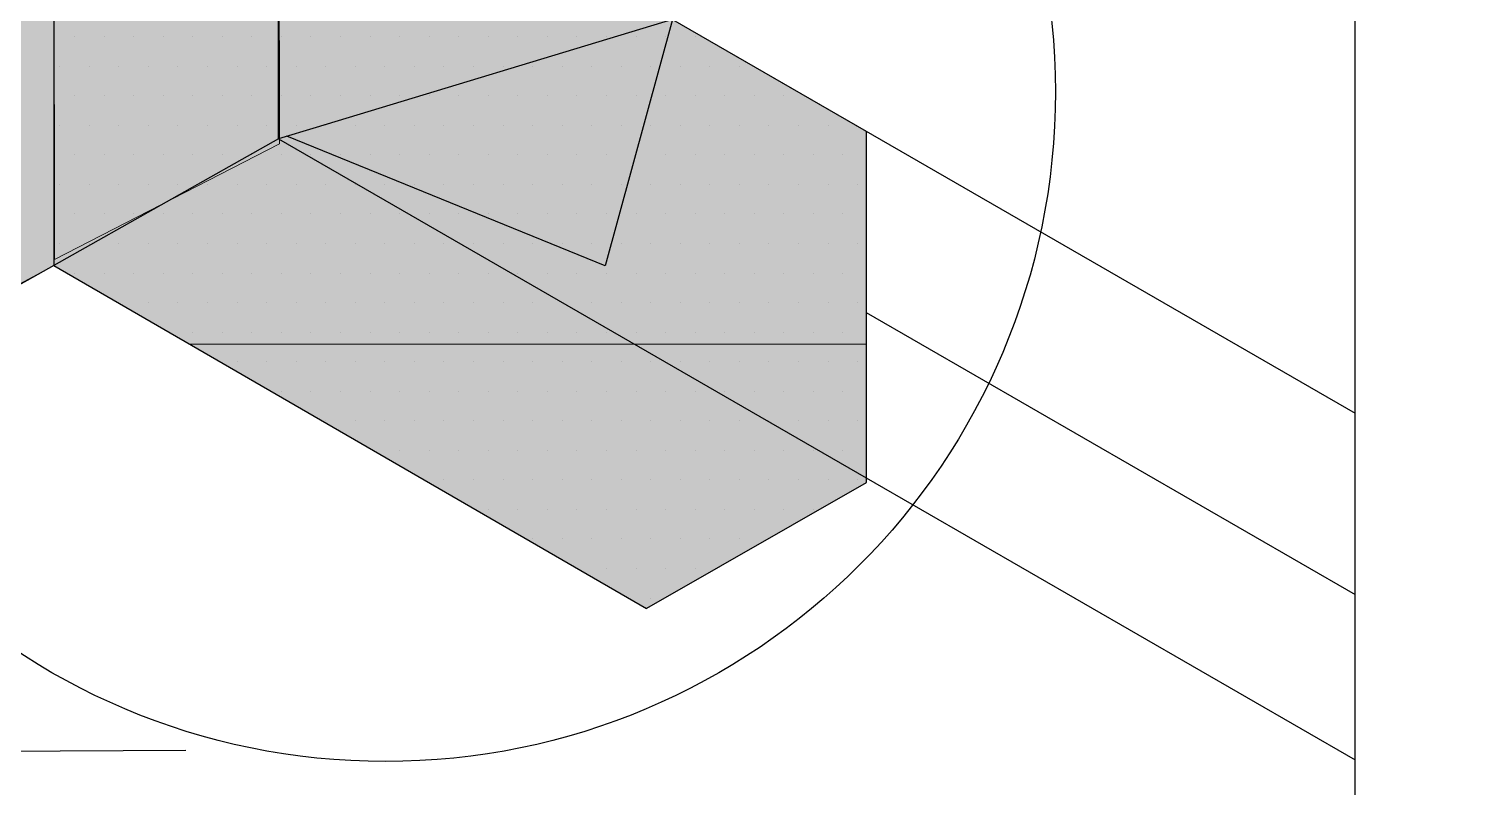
# Model space of a CAD drawing. Extents: x -1279 to 5791, y -3809 to 1769.
# Drawn here: x 1218 to 1283.3, y 1145.6 to 1180.3 of the extents above; entities that cross this region are included whole.
import ezdxf

# ---------------------------------------------------------------- set-up
doc = ezdxf.new("R2010")
doc.units = 0
doc.header["$MEASUREMENT"] = 0
doc.linetypes.add('AI-Linetype-62', pattern=[18, 9, -9])
for name, color, linetype, lineweight in [('.ATI-HATCH', 7, 'Continuous', 0), ('G-ANNO-TTLB', 7, 'Continuous', 0), ('Layer 12', 7, 'Continuous', 0), ('TYVEK', 7, 'Continuous', 0)]:
    doc.layers.add(name, color=color, linetype=linetype, lineweight=lineweight)

# ---------------------------------------------------------------- blocks, each defined once
blk = doc.blocks.new('Block_69')
at = {"layer": '.ATI-HATCH', "true_color": 0x808080, "transparency": 33554483}
h = blk.add_hatch(color=8, dxfattribs=at)
h.dxf.hatch_style = 2
edge = h.paths.add_edge_path()
edge.add_spline(control_points=[(1229.445, 1175.247), (1229.445, 1175.247), (1219.17, 1169.461), (1219.17, 1169.461), (1219.17, 1169.461), (1225.377, 1165.87), (1225.377, 1165.87), (1225.377, 1165.87), (1245.699, 1165.87), (1245.699, 1165.87), (1245.699, 1165.87), (1229.445, 1175.247), (1229.445, 1175.247)], knot_values=[0, 0, 0, 0, 1, 1, 1, 2, 2, 2, 3, 3, 3, 4, 4, 4, 4], degree=3, periodic=0)
edge = h.paths.add_edge_path()
edge.add_spline(control_points=[(1229.445, 1203.325), (1229.445, 1203.325), (1219.17, 1197.453), (1219.17, 1197.453), (1219.17, 1197.453), (1219.17, 1169.461), (1219.17, 1169.461), (1219.17, 1169.461), (1229.445, 1175.247), (1229.445, 1175.247), (1229.445, 1175.247), (1229.445, 1203.325), (1229.445, 1203.325)], knot_values=[0, 0, 0, 0, 1, 1, 1, 2, 2, 2, 3, 3, 3, 4, 4, 4, 4], degree=3, periodic=0)
edge.add_line((1229.445, 1203.325), (1229.445, 1203.325))
edge = h.paths.add_edge_path()
edge.add_spline(control_points=[(1245.699, 1165.87), (1245.699, 1165.87), (1225.377, 1165.87), (1225.377, 1165.87), (1225.377, 1165.87), (1246.259, 1153.79), (1246.259, 1153.79), (1246.259, 1153.79), (1256.291, 1159.523), (1256.291, 1159.523), (1256.291, 1159.523), (1256.291, 1159.759), (1256.291, 1159.759), (1256.291, 1159.759), (1245.699, 1165.87), (1245.699, 1165.87)], knot_values=[0, 0, 0, 0, 1, 1, 1, 2, 2, 2, 3, 3, 3, 4, 4, 4, 5, 5, 5, 5], degree=3, periodic=0)
edge.add_line((1245.699, 1165.87), (1245.699, 1165.87))
edge = h.paths.add_edge_path()
edge.add_spline(control_points=[(1256.291, 1165.87), (1256.291, 1165.87), (1245.699, 1165.87), (1245.699, 1165.87), (1245.699, 1165.87), (1256.291, 1159.759), (1256.291, 1159.759), (1256.291, 1159.759), (1256.291, 1165.87), (1256.291, 1165.87)], knot_values=[0, 0, 0, 0, 1, 1, 1, 2, 2, 2, 3, 3, 3, 3], degree=3, periodic=0)
edge.add_line((1256.291, 1165.87), (1256.291, 1165.87))
edge = h.paths.add_edge_path()
edge.add_spline(control_points=[(1247.444, 1180.704), (1247.444, 1180.704), (1247.444, 1192.934), (1247.444, 1192.934), (1247.444, 1192.934), (1229.445, 1203.325), (1229.445, 1203.325), (1229.445, 1203.325), (1229.445, 1175.247), (1229.445, 1175.247), (1229.445, 1175.247), (1245.699, 1165.87), (1245.699, 1165.87), (1245.699, 1165.87), (1256.291, 1165.87), (1256.291, 1165.87), (1256.291, 1165.87), (1256.291, 1175.599), (1256.291, 1175.599), (1256.291, 1175.599), (1247.444, 1180.704), (1247.444, 1180.704)], knot_values=[0, 0, 0, 0, 1, 1, 1, 2, 2, 2, 3, 3, 3, 4, 4, 4, 5, 5, 5, 6, 6, 6, 7, 7, 7, 7], degree=3, periodic=0)
edge.add_line((1247.444, 1180.704), (1247.444, 1180.704))
at = {"layer": '.ATI-HATCH'}
for points, knots in [([(1229.445, 1203.325), (1229.445, 1203.325), (1219.17, 1197.453), (1219.17, 1197.453), (1219.17, 1197.453), (1219.17, 1169.461), (1219.17, 1169.461), (1219.17, 1169.461), (1229.445, 1175.247), (1229.445, 1175.247), (1229.445, 1175.247), (1229.445, 1203.325), (1229.445, 1203.325)], [0, 0, 0, 0, 1, 1, 1, 2, 2, 2, 3, 3, 3, 4, 4, 4, 4]), ([(1247.444, 1180.704), (1247.444, 1180.704), (1247.444, 1192.934), (1247.444, 1192.934), (1247.444, 1192.934), (1229.445, 1203.325), (1229.445, 1203.325), (1229.445, 1203.325), (1229.445, 1175.247), (1229.445, 1175.247), (1229.445, 1175.247), (1245.699, 1165.87), (1245.699, 1165.87), (1245.699, 1165.87), (1256.291, 1165.87), (1256.291, 1165.87), (1256.291, 1165.87), (1256.291, 1175.599), (1256.291, 1175.599), (1256.291, 1175.599), (1247.444, 1180.704), (1247.444, 1180.704)], [0, 0, 0, 0, 1, 1, 1, 2, 2, 2, 3, 3, 3, 4, 4, 4, 5, 5, 5, 6, 6, 6, 7, 7, 7, 7]), ([(1229.445, 1175.247), (1229.445, 1175.247), (1219.17, 1169.461), (1219.17, 1169.461), (1219.17, 1169.461), (1225.377, 1165.87), (1225.377, 1165.87), (1225.377, 1165.87), (1245.699, 1165.87), (1245.699, 1165.87), (1245.699, 1165.87), (1229.445, 1175.247), (1229.445, 1175.247)], [0, 0, 0, 0, 1, 1, 1, 2, 2, 2, 3, 3, 3, 4, 4, 4, 4]), ([(1245.699, 1165.87), (1245.699, 1165.87), (1225.377, 1165.87), (1225.377, 1165.87), (1225.377, 1165.87), (1246.259, 1153.79), (1246.259, 1153.79), (1246.259, 1153.79), (1256.291, 1159.523), (1256.291, 1159.523), (1256.291, 1159.523), (1256.291, 1159.759), (1256.291, 1159.759), (1256.291, 1159.759), (1245.699, 1165.87), (1245.699, 1165.87)], [0, 0, 0, 0, 1, 1, 1, 2, 2, 2, 3, 3, 3, 4, 4, 4, 5, 5, 5, 5]), ([(1256.291, 1165.87), (1256.291, 1165.87), (1245.699, 1165.87), (1245.699, 1165.87), (1245.699, 1165.87), (1256.291, 1159.759), (1256.291, 1159.759), (1256.291, 1159.759), (1256.291, 1165.87), (1256.291, 1165.87)], [0, 0, 0, 0, 1, 1, 1, 2, 2, 2, 3, 3, 3, 3])]:
    blk.add_open_spline(points, degree=3, knots=knots, dxfattribs=at)
for points in [[(1220.124, 1179.912), (1220.124, 1179.912), (1220.124, 1179.912), (1220.124, 1179.912)], [(1221.474, 1179.912), (1221.474, 1179.912), (1221.474, 1179.912), (1221.474, 1179.912)], [(1222.824, 1179.912), (1222.824, 1179.912), (1222.824, 1179.912), (1222.824, 1179.912)], [(1224.174, 1179.912), (1224.174, 1179.912), (1224.174, 1179.912), (1224.174, 1179.912)], [(1225.524, 1179.912), (1225.524, 1179.912), (1225.524, 1179.912), (1225.524, 1179.912)], [(1226.874, 1179.912), (1226.874, 1179.912), (1226.874, 1179.912), (1226.874, 1179.912)], [(1228.224, 1179.912), (1228.224, 1179.912), (1228.224, 1179.912), (1228.224, 1179.912)], [(1229.574, 1179.912), (1229.574, 1179.912), (1229.574, 1179.912), (1229.574, 1179.912)], [(1230.924, 1179.912), (1230.924, 1179.912), (1230.924, 1179.912), (1230.924, 1179.912)], [(1232.274, 1179.912), (1232.274, 1179.912), (1232.274, 1179.912), (1232.274, 1179.912)], [(1233.624, 1179.912), (1233.624, 1179.912), (1233.624, 1179.912), (1233.624, 1179.912)], [(1234.974, 1179.912), (1234.974, 1179.912), (1234.974, 1179.912), (1234.974, 1179.912)], [(1236.324, 1179.912), (1236.324, 1179.912), (1236.324, 1179.912), (1236.324, 1179.912)], [(1237.674, 1179.912), (1237.674, 1179.912), (1237.674, 1179.912), (1237.674, 1179.912)], [(1239.024, 1179.912), (1239.024, 1179.912), (1239.024, 1179.912), (1239.024, 1179.912)], [(1240.374, 1179.912), (1240.374, 1179.912), (1240.374, 1179.912), (1240.374, 1179.912)], [(1241.724, 1179.912), (1241.724, 1179.912), (1241.724, 1179.912), (1241.724, 1179.912)], [(1243.074, 1179.912), (1243.074, 1179.912), (1243.074, 1179.912), (1243.074, 1179.912)], [(1244.424, 1179.912), (1244.424, 1179.912), (1244.424, 1179.912), (1244.424, 1179.912)], [(1245.774, 1179.912), (1245.774, 1179.912), (1245.774, 1179.912), (1245.774, 1179.912)], [(1247.124, 1179.912), (1247.124, 1179.912), (1247.124, 1179.912), (1247.124, 1179.912)], [(1248.474, 1179.912), (1248.474, 1179.912), (1248.474, 1179.912), (1248.474, 1179.912)], [(1219.449, 1178.562), (1219.449, 1178.562), (1219.449, 1178.562), (1219.449, 1178.562)], [(1220.799, 1178.562), (1220.799, 1178.562), (1220.799, 1178.562), (1220.799, 1178.562)], [(1222.149, 1178.562), (1222.149, 1178.562), (1222.149, 1178.562), (1222.149, 1178.562)], [(1223.499, 1178.562), (1223.499, 1178.562), (1223.499, 1178.562), (1223.499, 1178.562)], [(1224.849, 1178.562), (1224.849, 1178.562), (1224.849, 1178.562), (1224.849, 1178.562)], [(1226.199, 1178.562), (1226.199, 1178.562), (1226.199, 1178.562), (1226.199, 1178.562)], [(1227.549, 1178.562), (1227.549, 1178.562), (1227.549, 1178.562), (1227.549, 1178.562)], [(1228.899, 1178.562), (1228.899, 1178.562), (1228.899, 1178.562), (1228.899, 1178.562)], [(1230.249, 1178.562), (1230.249, 1178.562), (1230.249, 1178.562), (1230.249, 1178.562)], [(1231.599, 1178.562), (1231.599, 1178.562), (1231.599, 1178.562), (1231.599, 1178.562)], [(1232.949, 1178.562), (1232.949, 1178.562), (1232.949, 1178.562), (1232.949, 1178.562)], [(1234.299, 1178.562), (1234.299, 1178.562), (1234.299, 1178.562), (1234.299, 1178.562)], [(1235.649, 1178.562), (1235.649, 1178.562), (1235.649, 1178.562), (1235.649, 1178.562)], [(1236.999, 1178.562), (1236.999, 1178.562), (1236.999, 1178.562), (1236.999, 1178.562)], [(1238.349, 1178.562), (1238.349, 1178.562), (1238.349, 1178.562), (1238.349, 1178.562)], [(1239.699, 1178.562), (1239.699, 1178.562), (1239.699, 1178.562), (1239.699, 1178.562)], [(1241.049, 1178.562), (1241.049, 1178.562), (1241.049, 1178.562), (1241.049, 1178.562)], [(1242.399, 1178.562), (1242.399, 1178.562), (1242.399, 1178.562), (1242.399, 1178.562)], [(1243.749, 1178.562), (1243.749, 1178.562), (1243.749, 1178.562), (1243.749, 1178.562)], [(1245.099, 1178.562), (1245.099, 1178.562), (1245.099, 1178.562), (1245.099, 1178.562)], [(1246.449, 1178.562), (1246.449, 1178.562), (1246.449, 1178.562), (1246.449, 1178.562)], [(1247.799, 1178.562), (1247.799, 1178.562), (1247.799, 1178.562), (1247.799, 1178.562)], [(1249.149, 1178.562), (1249.149, 1178.562), (1249.149, 1178.562), (1249.149, 1178.562)], [(1250.499, 1178.562), (1250.499, 1178.562), (1250.499, 1178.562), (1250.499, 1178.562)], [(1220.124, 1177.212), (1220.124, 1177.212), (1220.124, 1177.212), (1220.124, 1177.212)], [(1221.474, 1177.212), (1221.474, 1177.212), (1221.474, 1177.212), (1221.474, 1177.212)], [(1222.824, 1177.212), (1222.824, 1177.212), (1222.824, 1177.212), (1222.824, 1177.212)], [(1224.174, 1177.212), (1224.174, 1177.212), (1224.174, 1177.212), (1224.174, 1177.212)], [(1225.524, 1177.212), (1225.524, 1177.212), (1225.524, 1177.212), (1225.524, 1177.212)], [(1226.874, 1177.212), (1226.874, 1177.212), (1226.874, 1177.212), (1226.874, 1177.212)], [(1228.224, 1177.212), (1228.224, 1177.212), (1228.224, 1177.212), (1228.224, 1177.212)], [(1229.574, 1177.212), (1229.574, 1177.212), (1229.574, 1177.212), (1229.574, 1177.212)], [(1230.924, 1177.212), (1230.924, 1177.212), (1230.924, 1177.212), (1230.924, 1177.212)], [(1232.274, 1177.212), (1232.274, 1177.212), (1232.274, 1177.212), (1232.274, 1177.212)], [(1233.624, 1177.212), (1233.624, 1177.212), (1233.624, 1177.212), (1233.624, 1177.212)], [(1234.974, 1177.212), (1234.974, 1177.212), (1234.974, 1177.212), (1234.974, 1177.212)], [(1236.324, 1177.212), (1236.324, 1177.212), (1236.324, 1177.212), (1236.324, 1177.212)], [(1237.674, 1177.212), (1237.674, 1177.212), (1237.674, 1177.212), (1237.674, 1177.212)], [(1239.024, 1177.212), (1239.024, 1177.212), (1239.024, 1177.212), (1239.024, 1177.212)], [(1240.374, 1177.212), (1240.374, 1177.212), (1240.374, 1177.212), (1240.374, 1177.212)], [(1241.724, 1177.212), (1241.724, 1177.212), (1241.724, 1177.212), (1241.724, 1177.212)], [(1243.074, 1177.212), (1243.074, 1177.212), (1243.074, 1177.212), (1243.074, 1177.212)], [(1244.424, 1177.212), (1244.424, 1177.212), (1244.424, 1177.212), (1244.424, 1177.212)], [(1245.774, 1177.212), (1245.774, 1177.212), (1245.774, 1177.212), (1245.774, 1177.212)], [(1247.124, 1177.212), (1247.124, 1177.212), (1247.124, 1177.212), (1247.124, 1177.212)], [(1248.474, 1177.212), (1248.474, 1177.212), (1248.474, 1177.212), (1248.474, 1177.212)], [(1249.824, 1177.212), (1249.824, 1177.212), (1249.824, 1177.212), (1249.824, 1177.212)], [(1251.174, 1177.212), (1251.174, 1177.212), (1251.174, 1177.212), (1251.174, 1177.212)], [(1252.524, 1177.212), (1252.524, 1177.212), (1252.524, 1177.212), (1252.524, 1177.212)], [(1219.449, 1175.862), (1219.449, 1175.862), (1219.449, 1175.862), (1219.449, 1175.862)], [(1220.799, 1175.862), (1220.799, 1175.862), (1220.799, 1175.862), (1220.799, 1175.862)], [(1222.149, 1175.862), (1222.149, 1175.862), (1222.149, 1175.862), (1222.149, 1175.862)], [(1223.499, 1175.862), (1223.499, 1175.862), (1223.499, 1175.862), (1223.499, 1175.862)], [(1224.849, 1175.862), (1224.849, 1175.862), (1224.849, 1175.862), (1224.849, 1175.862)], [(1226.199, 1175.862), (1226.199, 1175.862), (1226.199, 1175.862), (1226.199, 1175.862)], [(1227.549, 1175.862), (1227.549, 1175.862), (1227.549, 1175.862), (1227.549, 1175.862)], [(1228.899, 1175.862), (1228.899, 1175.862), (1228.899, 1175.862), (1228.899, 1175.862)], [(1230.249, 1175.862), (1230.249, 1175.862), (1230.249, 1175.862), (1230.249, 1175.862)], [(1231.599, 1175.862), (1231.599, 1175.862), (1231.599, 1175.862), (1231.599, 1175.862)], [(1232.949, 1175.862), (1232.949, 1175.862), (1232.949, 1175.862), (1232.949, 1175.862)], [(1234.299, 1175.862), (1234.299, 1175.862), (1234.299, 1175.862), (1234.299, 1175.862)], [(1235.649, 1175.862), (1235.649, 1175.862), (1235.649, 1175.862), (1235.649, 1175.862)], [(1236.999, 1175.862), (1236.999, 1175.862), (1236.999, 1175.862), (1236.999, 1175.862)], [(1238.349, 1175.862), (1238.349, 1175.862), (1238.349, 1175.862), (1238.349, 1175.862)], [(1239.699, 1175.862), (1239.699, 1175.862), (1239.699, 1175.862), (1239.699, 1175.862)], [(1241.049, 1175.862), (1241.049, 1175.862), (1241.049, 1175.862), (1241.049, 1175.862)], [(1242.399, 1175.862), (1242.399, 1175.862), (1242.399, 1175.862), (1242.399, 1175.862)], [(1243.749, 1175.862), (1243.749, 1175.862), (1243.749, 1175.862), (1243.749, 1175.862)], [(1245.099, 1175.862), (1245.099, 1175.862), (1245.099, 1175.862), (1245.099, 1175.862)], [(1246.449, 1175.862), (1246.449, 1175.862), (1246.449, 1175.862), (1246.449, 1175.862)], [(1247.799, 1175.862), (1247.799, 1175.862), (1247.799, 1175.862), (1247.799, 1175.862)], [(1249.149, 1175.862), (1249.149, 1175.862), (1249.149, 1175.862), (1249.149, 1175.862)], [(1250.499, 1175.862), (1250.499, 1175.862), (1250.499, 1175.862), (1250.499, 1175.862)], [(1251.849, 1175.862), (1251.849, 1175.862), (1251.849, 1175.862), (1251.849, 1175.862)], [(1253.199, 1175.862), (1253.199, 1175.862), (1253.199, 1175.862), (1253.199, 1175.862)], [(1254.549, 1175.862), (1254.549, 1175.862), (1254.549, 1175.862), (1254.549, 1175.862)], [(1220.124, 1174.512), (1220.124, 1174.512), (1220.124, 1174.512), (1220.124, 1174.512)], [(1221.474, 1174.512), (1221.474, 1174.512), (1221.474, 1174.512), (1221.474, 1174.512)], [(1222.824, 1174.512), (1222.824, 1174.512), (1222.824, 1174.512), (1222.824, 1174.512)], [(1224.174, 1174.512), (1224.174, 1174.512), (1224.174, 1174.512), (1224.174, 1174.512)], [(1225.524, 1174.512), (1225.524, 1174.512), (1225.524, 1174.512), (1225.524, 1174.512)], [(1226.874, 1174.512), (1226.874, 1174.512), (1226.874, 1174.512), (1226.874, 1174.512)], [(1228.224, 1174.512), (1228.224, 1174.512), (1228.224, 1174.512), (1228.224, 1174.512)], [(1229.574, 1174.512), (1229.574, 1174.512), (1229.574, 1174.512), (1229.574, 1174.512)], [(1230.924, 1174.512), (1230.924, 1174.512), (1230.924, 1174.512), (1230.924, 1174.512)], [(1232.274, 1174.512), (1232.274, 1174.512), (1232.274, 1174.512), (1232.274, 1174.512)], [(1233.624, 1174.512), (1233.624, 1174.512), (1233.624, 1174.512), (1233.624, 1174.512)], [(1234.974, 1174.512), (1234.974, 1174.512), (1234.974, 1174.512), (1234.974, 1174.512)], [(1236.324, 1174.512), (1236.324, 1174.512), (1236.324, 1174.512), (1236.324, 1174.512)], [(1237.674, 1174.512), (1237.674, 1174.512), (1237.674, 1174.512), (1237.674, 1174.512)], [(1239.024, 1174.512), (1239.024, 1174.512), (1239.024, 1174.512), (1239.024, 1174.512)], [(1240.374, 1174.512), (1240.374, 1174.512), (1240.374, 1174.512), (1240.374, 1174.512)], [(1241.724, 1174.512), (1241.724, 1174.512), (1241.724, 1174.512), (1241.724, 1174.512)], [(1243.074, 1174.512), (1243.074, 1174.512), (1243.074, 1174.512), (1243.074, 1174.512)], [(1244.424, 1174.512), (1244.424, 1174.512), (1244.424, 1174.512), (1244.424, 1174.512)], [(1245.774, 1174.512), (1245.774, 1174.512), (1245.774, 1174.512), (1245.774, 1174.512)], [(1247.124, 1174.512), (1247.124, 1174.512), (1247.124, 1174.512), (1247.124, 1174.512)], [(1248.474, 1174.512), (1248.474, 1174.512), (1248.474, 1174.512), (1248.474, 1174.512)], [(1249.824, 1174.512), (1249.824, 1174.512), (1249.824, 1174.512), (1249.824, 1174.512)], [(1251.174, 1174.512), (1251.174, 1174.512), (1251.174, 1174.512), (1251.174, 1174.512)], [(1252.524, 1174.512), (1252.524, 1174.512), (1252.524, 1174.512), (1252.524, 1174.512)], [(1253.874, 1174.512), (1253.874, 1174.512), (1253.874, 1174.512), (1253.874, 1174.512)], [(1255.224, 1174.512), (1255.224, 1174.512), (1255.224, 1174.512), (1255.224, 1174.512)], [(1219.449, 1173.162), (1219.449, 1173.162), (1219.449, 1173.162), (1219.449, 1173.162)], [(1220.799, 1173.162), (1220.799, 1173.162), (1220.799, 1173.162), (1220.799, 1173.162)], [(1222.149, 1173.162), (1222.149, 1173.162), (1222.149, 1173.162), (1222.149, 1173.162)], [(1223.499, 1173.162), (1223.499, 1173.162), (1223.499, 1173.162), (1223.499, 1173.162)], [(1224.849, 1173.162), (1224.849, 1173.162), (1224.849, 1173.162), (1224.849, 1173.162)], [(1226.199, 1173.162), (1226.199, 1173.162), (1226.199, 1173.162), (1226.199, 1173.162)], [(1227.549, 1173.162), (1227.549, 1173.162), (1227.549, 1173.162), (1227.549, 1173.162)], [(1228.899, 1173.162), (1228.899, 1173.162), (1228.899, 1173.162), (1228.899, 1173.162)], [(1230.249, 1173.162), (1230.249, 1173.162), (1230.249, 1173.162), (1230.249, 1173.162)], [(1231.599, 1173.162), (1231.599, 1173.162), (1231.599, 1173.162), (1231.599, 1173.162)], [(1232.949, 1173.162), (1232.949, 1173.162), (1232.949, 1173.162), (1232.949, 1173.162)], [(1234.299, 1173.162), (1234.299, 1173.162), (1234.299, 1173.162), (1234.299, 1173.162)], [(1235.649, 1173.162), (1235.649, 1173.162), (1235.649, 1173.162), (1235.649, 1173.162)], [(1236.999, 1173.162), (1236.999, 1173.162), (1236.999, 1173.162), (1236.999, 1173.162)], [(1238.349, 1173.162), (1238.349, 1173.162), (1238.349, 1173.162), (1238.349, 1173.162)], [(1239.699, 1173.162), (1239.699, 1173.162), (1239.699, 1173.162), (1239.699, 1173.162)], [(1241.049, 1173.162), (1241.049, 1173.162), (1241.049, 1173.162), (1241.049, 1173.162)], [(1242.399, 1173.162), (1242.399, 1173.162), (1242.399, 1173.162), (1242.399, 1173.162)], [(1243.749, 1173.162), (1243.749, 1173.162), (1243.749, 1173.162), (1243.749, 1173.162)], [(1245.099, 1173.162), (1245.099, 1173.162), (1245.099, 1173.162), (1245.099, 1173.162)], [(1246.449, 1173.162), (1246.449, 1173.162), (1246.449, 1173.162), (1246.449, 1173.162)], [(1247.799, 1173.162), (1247.799, 1173.162), (1247.799, 1173.162), (1247.799, 1173.162)], [(1249.149, 1173.162), (1249.149, 1173.162), (1249.149, 1173.162), (1249.149, 1173.162)], [(1250.499, 1173.162), (1250.499, 1173.162), (1250.499, 1173.162), (1250.499, 1173.162)], [(1251.849, 1173.162), (1251.849, 1173.162), (1251.849, 1173.162), (1251.849, 1173.162)], [(1253.199, 1173.162), (1253.199, 1173.162), (1253.199, 1173.162), (1253.199, 1173.162)], [(1254.549, 1173.162), (1254.549, 1173.162), (1254.549, 1173.162), (1254.549, 1173.162)], [(1255.899, 1173.162), (1255.899, 1173.162), (1255.899, 1173.162), (1255.899, 1173.162)], [(1220.124, 1171.812), (1220.124, 1171.812), (1220.124, 1171.812), (1220.124, 1171.812)], [(1221.474, 1171.812), (1221.474, 1171.812), (1221.474, 1171.812), (1221.474, 1171.812)], [(1222.824, 1171.812), (1222.824, 1171.812), (1222.824, 1171.812), (1222.824, 1171.812)], [(1224.174, 1171.812), (1224.174, 1171.812), (1224.174, 1171.812), (1224.174, 1171.812)], [(1225.524, 1171.812), (1225.524, 1171.812), (1225.524, 1171.812), (1225.524, 1171.812)], [(1226.874, 1171.812), (1226.874, 1171.812), (1226.874, 1171.812), (1226.874, 1171.812)], [(1228.224, 1171.812), (1228.224, 1171.812), (1228.224, 1171.812), (1228.224, 1171.812)], [(1229.574, 1171.812), (1229.574, 1171.812), (1229.574, 1171.812), (1229.574, 1171.812)], [(1230.924, 1171.812), (1230.924, 1171.812), (1230.924, 1171.812), (1230.924, 1171.812)], [(1232.274, 1171.812), (1232.274, 1171.812), (1232.274, 1171.812), (1232.274, 1171.812)], [(1233.624, 1171.812), (1233.624, 1171.812), (1233.624, 1171.812), (1233.624, 1171.812)], [(1234.974, 1171.812), (1234.974, 1171.812), (1234.974, 1171.812), (1234.974, 1171.812)], [(1236.324, 1171.812), (1236.324, 1171.812), (1236.324, 1171.812), (1236.324, 1171.812)], [(1237.674, 1171.812), (1237.674, 1171.812), (1237.674, 1171.812), (1237.674, 1171.812)], [(1239.024, 1171.812), (1239.024, 1171.812), (1239.024, 1171.812), (1239.024, 1171.812)], [(1240.374, 1171.812), (1240.374, 1171.812), (1240.374, 1171.812), (1240.374, 1171.812)], [(1241.724, 1171.812), (1241.724, 1171.812), (1241.724, 1171.812), (1241.724, 1171.812)], [(1243.074, 1171.812), (1243.074, 1171.812), (1243.074, 1171.812), (1243.074, 1171.812)], [(1244.424, 1171.812), (1244.424, 1171.812), (1244.424, 1171.812), (1244.424, 1171.812)], [(1245.774, 1171.812), (1245.774, 1171.812), (1245.774, 1171.812), (1245.774, 1171.812)], [(1247.124, 1171.812), (1247.124, 1171.812), (1247.124, 1171.812), (1247.124, 1171.812)], [(1248.474, 1171.812), (1248.474, 1171.812), (1248.474, 1171.812), (1248.474, 1171.812)], [(1249.824, 1171.812), (1249.824, 1171.812), (1249.824, 1171.812), (1249.824, 1171.812)], [(1251.174, 1171.812), (1251.174, 1171.812), (1251.174, 1171.812), (1251.174, 1171.812)], [(1252.524, 1171.812), (1252.524, 1171.812), (1252.524, 1171.812), (1252.524, 1171.812)], [(1253.874, 1171.812), (1253.874, 1171.812), (1253.874, 1171.812), (1253.874, 1171.812)], [(1255.224, 1171.812), (1255.224, 1171.812), (1255.224, 1171.812), (1255.224, 1171.812)], [(1219.449, 1170.462), (1219.449, 1170.462), (1219.449, 1170.462), (1219.449, 1170.462)], [(1220.799, 1170.462), (1220.799, 1170.462), (1220.799, 1170.462), (1220.799, 1170.462)], [(1222.149, 1170.462), (1222.149, 1170.462), (1222.149, 1170.462), (1222.149, 1170.462)], [(1223.499, 1170.462), (1223.499, 1170.462), (1223.499, 1170.462), (1223.499, 1170.462)], [(1224.849, 1170.462), (1224.849, 1170.462), (1224.849, 1170.462), (1224.849, 1170.462)], [(1226.199, 1170.462), (1226.199, 1170.462), (1226.199, 1170.462), (1226.199, 1170.462)], [(1227.549, 1170.462), (1227.549, 1170.462), (1227.549, 1170.462), (1227.549, 1170.462)], [(1228.899, 1170.462), (1228.899, 1170.462), (1228.899, 1170.462), (1228.899, 1170.462)], [(1230.249, 1170.462), (1230.249, 1170.462), (1230.249, 1170.462), (1230.249, 1170.462)], [(1231.599, 1170.462), (1231.599, 1170.462), (1231.599, 1170.462), (1231.599, 1170.462)], [(1232.949, 1170.462), (1232.949, 1170.462), (1232.949, 1170.462), (1232.949, 1170.462)], [(1234.299, 1170.462), (1234.299, 1170.462), (1234.299, 1170.462), (1234.299, 1170.462)], [(1235.649, 1170.462), (1235.649, 1170.462), (1235.649, 1170.462), (1235.649, 1170.462)], [(1236.999, 1170.462), (1236.999, 1170.462), (1236.999, 1170.462), (1236.999, 1170.462)], [(1238.349, 1170.462), (1238.349, 1170.462), (1238.349, 1170.462), (1238.349, 1170.462)], [(1239.699, 1170.462), (1239.699, 1170.462), (1239.699, 1170.462), (1239.699, 1170.462)], [(1241.049, 1170.462), (1241.049, 1170.462), (1241.049, 1170.462), (1241.049, 1170.462)], [(1242.399, 1170.462), (1242.399, 1170.462), (1242.399, 1170.462), (1242.399, 1170.462)], [(1243.749, 1170.462), (1243.749, 1170.462), (1243.749, 1170.462), (1243.749, 1170.462)], [(1245.099, 1170.462), (1245.099, 1170.462), (1245.099, 1170.462), (1245.099, 1170.462)], [(1246.449, 1170.462), (1246.449, 1170.462), (1246.449, 1170.462), (1246.449, 1170.462)], [(1247.799, 1170.462), (1247.799, 1170.462), (1247.799, 1170.462), (1247.799, 1170.462)], [(1249.149, 1170.462), (1249.149, 1170.462), (1249.149, 1170.462), (1249.149, 1170.462)], [(1250.499, 1170.462), (1250.499, 1170.462), (1250.499, 1170.462), (1250.499, 1170.462)], [(1251.849, 1170.462), (1251.849, 1170.462), (1251.849, 1170.462), (1251.849, 1170.462)], [(1253.199, 1170.462), (1253.199, 1170.462), (1253.199, 1170.462), (1253.199, 1170.462)], [(1254.549, 1170.462), (1254.549, 1170.462), (1254.549, 1170.462), (1254.549, 1170.462)], [(1255.899, 1170.462), (1255.899, 1170.462), (1255.899, 1170.462), (1255.899, 1170.462)], [(1220.124, 1169.112), (1220.124, 1169.112), (1220.124, 1169.112), (1220.124, 1169.112)], [(1221.474, 1169.112), (1221.474, 1169.112), (1221.474, 1169.112), (1221.474, 1169.112)], [(1222.824, 1169.112), (1222.824, 1169.112), (1222.824, 1169.112), (1222.824, 1169.112)], [(1224.174, 1169.112), (1224.174, 1169.112), (1224.174, 1169.112), (1224.174, 1169.112)], [(1225.524, 1169.112), (1225.524, 1169.112), (1225.524, 1169.112), (1225.524, 1169.112)], [(1226.874, 1169.112), (1226.874, 1169.112), (1226.874, 1169.112), (1226.874, 1169.112)], [(1228.224, 1169.112), (1228.224, 1169.112), (1228.224, 1169.112), (1228.224, 1169.112)], [(1229.574, 1169.112), (1229.574, 1169.112), (1229.574, 1169.112), (1229.574, 1169.112)], [(1230.924, 1169.112), (1230.924, 1169.112), (1230.924, 1169.112), (1230.924, 1169.112)], [(1232.274, 1169.112), (1232.274, 1169.112), (1232.274, 1169.112), (1232.274, 1169.112)], [(1233.624, 1169.112), (1233.624, 1169.112), (1233.624, 1169.112), (1233.624, 1169.112)], [(1234.974, 1169.112), (1234.974, 1169.112), (1234.974, 1169.112), (1234.974, 1169.112)], [(1236.324, 1169.112), (1236.324, 1169.112), (1236.324, 1169.112), (1236.324, 1169.112)], [(1237.674, 1169.112), (1237.674, 1169.112), (1237.674, 1169.112), (1237.674, 1169.112)], [(1239.024, 1169.112), (1239.024, 1169.112), (1239.024, 1169.112), (1239.024, 1169.112)], [(1240.374, 1169.112), (1240.374, 1169.112), (1240.374, 1169.112), (1240.374, 1169.112)], [(1241.724, 1169.112), (1241.724, 1169.112), (1241.724, 1169.112), (1241.724, 1169.112)], [(1243.074, 1169.112), (1243.074, 1169.112), (1243.074, 1169.112), (1243.074, 1169.112)], [(1244.424, 1169.112), (1244.424, 1169.112), (1244.424, 1169.112), (1244.424, 1169.112)], [(1245.774, 1169.112), (1245.774, 1169.112), (1245.774, 1169.112), (1245.774, 1169.112)], [(1247.124, 1169.112), (1247.124, 1169.112), (1247.124, 1169.112), (1247.124, 1169.112)], [(1248.474, 1169.112), (1248.474, 1169.112), (1248.474, 1169.112), (1248.474, 1169.112)], [(1249.824, 1169.112), (1249.824, 1169.112), (1249.824, 1169.112), (1249.824, 1169.112)], [(1251.174, 1169.112), (1251.174, 1169.112), (1251.174, 1169.112), (1251.174, 1169.112)], [(1252.524, 1169.112), (1252.524, 1169.112), (1252.524, 1169.112), (1252.524, 1169.112)], [(1253.874, 1169.112), (1253.874, 1169.112), (1253.874, 1169.112), (1253.874, 1169.112)], [(1255.224, 1169.112), (1255.224, 1169.112), (1255.224, 1169.112), (1255.224, 1169.112)], [(1222.149, 1167.762), (1222.149, 1167.762), (1222.149, 1167.762), (1222.149, 1167.762)], [(1223.499, 1167.762), (1223.499, 1167.762), (1223.499, 1167.762), (1223.499, 1167.762)], [(1224.849, 1167.762), (1224.849, 1167.762), (1224.849, 1167.762), (1224.849, 1167.762)], [(1226.199, 1167.762), (1226.199, 1167.762), (1226.199, 1167.762), (1226.199, 1167.762)], [(1227.549, 1167.762), (1227.549, 1167.762), (1227.549, 1167.762), (1227.549, 1167.762)], [(1228.899, 1167.762), (1228.899, 1167.762), (1228.899, 1167.762), (1228.899, 1167.762)], [(1230.249, 1167.762), (1230.249, 1167.762), (1230.249, 1167.762), (1230.249, 1167.762)], [(1231.599, 1167.762), (1231.599, 1167.762), (1231.599, 1167.762), (1231.599, 1167.762)], [(1232.949, 1167.762), (1232.949, 1167.762), (1232.949, 1167.762), (1232.949, 1167.762)], [(1234.299, 1167.762), (1234.299, 1167.762), (1234.299, 1167.762), (1234.299, 1167.762)], [(1235.649, 1167.762), (1235.649, 1167.762), (1235.649, 1167.762), (1235.649, 1167.762)], [(1236.999, 1167.762), (1236.999, 1167.762), (1236.999, 1167.762), (1236.999, 1167.762)], [(1238.349, 1167.762), (1238.349, 1167.762), (1238.349, 1167.762), (1238.349, 1167.762)], [(1239.699, 1167.762), (1239.699, 1167.762), (1239.699, 1167.762), (1239.699, 1167.762)], [(1241.049, 1167.762), (1241.049, 1167.762), (1241.049, 1167.762), (1241.049, 1167.762)], [(1242.399, 1167.762), (1242.399, 1167.762), (1242.399, 1167.762), (1242.399, 1167.762)], [(1243.749, 1167.762), (1243.749, 1167.762), (1243.749, 1167.762), (1243.749, 1167.762)], [(1245.099, 1167.762), (1245.099, 1167.762), (1245.099, 1167.762), (1245.099, 1167.762)], [(1246.449, 1167.762), (1246.449, 1167.762), (1246.449, 1167.762), (1246.449, 1167.762)], [(1247.799, 1167.762), (1247.799, 1167.762), (1247.799, 1167.762), (1247.799, 1167.762)], [(1249.149, 1167.762), (1249.149, 1167.762), (1249.149, 1167.762), (1249.149, 1167.762)], [(1250.499, 1167.762), (1250.499, 1167.762), (1250.499, 1167.762), (1250.499, 1167.762)], [(1251.849, 1167.762), (1251.849, 1167.762), (1251.849, 1167.762), (1251.849, 1167.762)], [(1253.199, 1167.762), (1253.199, 1167.762), (1253.199, 1167.762), (1253.199, 1167.762)], [(1254.549, 1167.762), (1254.549, 1167.762), (1254.549, 1167.762), (1254.549, 1167.762)], [(1255.899, 1167.762), (1255.899, 1167.762), (1255.899, 1167.762), (1255.899, 1167.762)], [(1225.524, 1166.412), (1225.524, 1166.412), (1225.524, 1166.412), (1225.524, 1166.412)], [(1226.874, 1166.412), (1226.874, 1166.412), (1226.874, 1166.412), (1226.874, 1166.412)], [(1228.224, 1166.412), (1228.224, 1166.412), (1228.224, 1166.412), (1228.224, 1166.412)], [(1229.574, 1166.412), (1229.574, 1166.412), (1229.574, 1166.412), (1229.574, 1166.412)], [(1230.924, 1166.412), (1230.924, 1166.412), (1230.924, 1166.412), (1230.924, 1166.412)], [(1232.274, 1166.412), (1232.274, 1166.412), (1232.274, 1166.412), (1232.274, 1166.412)], [(1233.624, 1166.412), (1233.624, 1166.412), (1233.624, 1166.412), (1233.624, 1166.412)], [(1234.974, 1166.412), (1234.974, 1166.412), (1234.974, 1166.412), (1234.974, 1166.412)], [(1236.324, 1166.412), (1236.324, 1166.412), (1236.324, 1166.412), (1236.324, 1166.412)], [(1237.674, 1166.412), (1237.674, 1166.412), (1237.674, 1166.412), (1237.674, 1166.412)], [(1239.024, 1166.412), (1239.024, 1166.412), (1239.024, 1166.412), (1239.024, 1166.412)], [(1240.374, 1166.412), (1240.374, 1166.412), (1240.374, 1166.412), (1240.374, 1166.412)], [(1241.724, 1166.412), (1241.724, 1166.412), (1241.724, 1166.412), (1241.724, 1166.412)], [(1243.074, 1166.412), (1243.074, 1166.412), (1243.074, 1166.412), (1243.074, 1166.412)], [(1244.424, 1166.412), (1244.424, 1166.412), (1244.424, 1166.412), (1244.424, 1166.412)], [(1245.774, 1166.412), (1245.774, 1166.412), (1245.774, 1166.412), (1245.774, 1166.412)], [(1247.124, 1166.412), (1247.124, 1166.412), (1247.124, 1166.412), (1247.124, 1166.412)], [(1248.474, 1166.412), (1248.474, 1166.412), (1248.474, 1166.412), (1248.474, 1166.412)], [(1249.824, 1166.412), (1249.824, 1166.412), (1249.824, 1166.412), (1249.824, 1166.412)], [(1251.174, 1166.412), (1251.174, 1166.412), (1251.174, 1166.412), (1251.174, 1166.412)], [(1252.524, 1166.412), (1252.524, 1166.412), (1252.524, 1166.412), (1252.524, 1166.412)], [(1253.874, 1166.412), (1253.874, 1166.412), (1253.874, 1166.412), (1253.874, 1166.412)], [(1255.224, 1166.412), (1255.224, 1166.412), (1255.224, 1166.412), (1255.224, 1166.412)], [(1227.549, 1165.062), (1227.549, 1165.062), (1227.549, 1165.062), (1227.549, 1165.062)], [(1228.899, 1165.062), (1228.899, 1165.062), (1228.899, 1165.062), (1228.899, 1165.062)], [(1230.249, 1165.062), (1230.249, 1165.062), (1230.249, 1165.062), (1230.249, 1165.062)], [(1231.599, 1165.062), (1231.599, 1165.062), (1231.599, 1165.062), (1231.599, 1165.062)], [(1232.949, 1165.062), (1232.949, 1165.062), (1232.949, 1165.062), (1232.949, 1165.062)], [(1234.299, 1165.062), (1234.299, 1165.062), (1234.299, 1165.062), (1234.299, 1165.062)], [(1235.649, 1165.062), (1235.649, 1165.062), (1235.649, 1165.062), (1235.649, 1165.062)], [(1236.999, 1165.062), (1236.999, 1165.062), (1236.999, 1165.062), (1236.999, 1165.062)], [(1238.349, 1165.062), (1238.349, 1165.062), (1238.349, 1165.062), (1238.349, 1165.062)], [(1239.699, 1165.062), (1239.699, 1165.062), (1239.699, 1165.062), (1239.699, 1165.062)], [(1241.049, 1165.062), (1241.049, 1165.062), (1241.049, 1165.062), (1241.049, 1165.062)], [(1242.399, 1165.062), (1242.399, 1165.062), (1242.399, 1165.062), (1242.399, 1165.062)], [(1243.749, 1165.062), (1243.749, 1165.062), (1243.749, 1165.062), (1243.749, 1165.062)], [(1245.099, 1165.062), (1245.099, 1165.062), (1245.099, 1165.062), (1245.099, 1165.062)], [(1246.449, 1165.062), (1246.449, 1165.062), (1246.449, 1165.062), (1246.449, 1165.062)], [(1247.799, 1165.062), (1247.799, 1165.062), (1247.799, 1165.062), (1247.799, 1165.062)], [(1249.149, 1165.062), (1249.149, 1165.062), (1249.149, 1165.062), (1249.149, 1165.062)], [(1250.499, 1165.062), (1250.499, 1165.062), (1250.499, 1165.062), (1250.499, 1165.062)], [(1251.849, 1165.062), (1251.849, 1165.062), (1251.849, 1165.062), (1251.849, 1165.062)], [(1253.199, 1165.062), (1253.199, 1165.062), (1253.199, 1165.062), (1253.199, 1165.062)], [(1254.549, 1165.062), (1254.549, 1165.062), (1254.549, 1165.062), (1254.549, 1165.062)], [(1255.899, 1165.062), (1255.899, 1165.062), (1255.899, 1165.062), (1255.899, 1165.062)], [(1229.574, 1163.712), (1229.574, 1163.712), (1229.574, 1163.712), (1229.574, 1163.712)], [(1230.924, 1163.712), (1230.924, 1163.712), (1230.924, 1163.712), (1230.924, 1163.712)], [(1232.274, 1163.712), (1232.274, 1163.712), (1232.274, 1163.712), (1232.274, 1163.712)], [(1233.624, 1163.712), (1233.624, 1163.712), (1233.624, 1163.712), (1233.624, 1163.712)], [(1234.974, 1163.712), (1234.974, 1163.712), (1234.974, 1163.712), (1234.974, 1163.712)], [(1236.324, 1163.712), (1236.324, 1163.712), (1236.324, 1163.712), (1236.324, 1163.712)], [(1237.674, 1163.712), (1237.674, 1163.712), (1237.674, 1163.712), (1237.674, 1163.712)], [(1239.024, 1163.712), (1239.024, 1163.712), (1239.024, 1163.712), (1239.024, 1163.712)], [(1240.374, 1163.712), (1240.374, 1163.712), (1240.374, 1163.712), (1240.374, 1163.712)], [(1241.724, 1163.712), (1241.724, 1163.712), (1241.724, 1163.712), (1241.724, 1163.712)], [(1243.074, 1163.712), (1243.074, 1163.712), (1243.074, 1163.712), (1243.074, 1163.712)], [(1244.424, 1163.712), (1244.424, 1163.712), (1244.424, 1163.712), (1244.424, 1163.712)], [(1245.774, 1163.712), (1245.774, 1163.712), (1245.774, 1163.712), (1245.774, 1163.712)], [(1247.124, 1163.712), (1247.124, 1163.712), (1247.124, 1163.712), (1247.124, 1163.712)], [(1248.474, 1163.712), (1248.474, 1163.712), (1248.474, 1163.712), (1248.474, 1163.712)], [(1249.824, 1163.712), (1249.824, 1163.712), (1249.824, 1163.712), (1249.824, 1163.712)], [(1251.174, 1163.712), (1251.174, 1163.712), (1251.174, 1163.712), (1251.174, 1163.712)], [(1252.524, 1163.712), (1252.524, 1163.712), (1252.524, 1163.712), (1252.524, 1163.712)], [(1253.874, 1163.712), (1253.874, 1163.712), (1253.874, 1163.712), (1253.874, 1163.712)], [(1255.224, 1163.712), (1255.224, 1163.712), (1255.224, 1163.712), (1255.224, 1163.712)], [(1231.599, 1162.362), (1231.599, 1162.362), (1231.599, 1162.362), (1231.599, 1162.362)], [(1232.949, 1162.362), (1232.949, 1162.362), (1232.949, 1162.362), (1232.949, 1162.362)], [(1234.299, 1162.362), (1234.299, 1162.362), (1234.299, 1162.362), (1234.299, 1162.362)], [(1235.649, 1162.362), (1235.649, 1162.362), (1235.649, 1162.362), (1235.649, 1162.362)], [(1236.999, 1162.362), (1236.999, 1162.362), (1236.999, 1162.362), (1236.999, 1162.362)], [(1238.349, 1162.362), (1238.349, 1162.362), (1238.349, 1162.362), (1238.349, 1162.362)], [(1239.699, 1162.362), (1239.699, 1162.362), (1239.699, 1162.362), (1239.699, 1162.362)], [(1241.049, 1162.362), (1241.049, 1162.362), (1241.049, 1162.362), (1241.049, 1162.362)], [(1242.399, 1162.362), (1242.399, 1162.362), (1242.399, 1162.362), (1242.399, 1162.362)], [(1243.749, 1162.362), (1243.749, 1162.362), (1243.749, 1162.362), (1243.749, 1162.362)], [(1245.099, 1162.362), (1245.099, 1162.362), (1245.099, 1162.362), (1245.099, 1162.362)], [(1246.449, 1162.362), (1246.449, 1162.362), (1246.449, 1162.362), (1246.449, 1162.362)], [(1247.799, 1162.362), (1247.799, 1162.362), (1247.799, 1162.362), (1247.799, 1162.362)], [(1249.149, 1162.362), (1249.149, 1162.362), (1249.149, 1162.362), (1249.149, 1162.362)], [(1250.499, 1162.362), (1250.499, 1162.362), (1250.499, 1162.362), (1250.499, 1162.362)], [(1251.849, 1162.362), (1251.849, 1162.362), (1251.849, 1162.362), (1251.849, 1162.362)], [(1253.199, 1162.362), (1253.199, 1162.362), (1253.199, 1162.362), (1253.199, 1162.362)], [(1254.549, 1162.362), (1254.549, 1162.362), (1254.549, 1162.362), (1254.549, 1162.362)], [(1255.899, 1162.362), (1255.899, 1162.362), (1255.899, 1162.362), (1255.899, 1162.362)], [(1234.974, 1161.012), (1234.974, 1161.012), (1234.974, 1161.012), (1234.974, 1161.012)], [(1236.324, 1161.012), (1236.324, 1161.012), (1236.324, 1161.012), (1236.324, 1161.012)], [(1237.674, 1161.012), (1237.674, 1161.012), (1237.674, 1161.012), (1237.674, 1161.012)], [(1239.024, 1161.012), (1239.024, 1161.012), (1239.024, 1161.012), (1239.024, 1161.012)], [(1240.374, 1161.012), (1240.374, 1161.012), (1240.374, 1161.012), (1240.374, 1161.012)], [(1241.724, 1161.012), (1241.724, 1161.012), (1241.724, 1161.012), (1241.724, 1161.012)], [(1243.074, 1161.012), (1243.074, 1161.012), (1243.074, 1161.012), (1243.074, 1161.012)], [(1244.424, 1161.012), (1244.424, 1161.012), (1244.424, 1161.012), (1244.424, 1161.012)], [(1245.774, 1161.012), (1245.774, 1161.012), (1245.774, 1161.012), (1245.774, 1161.012)], [(1247.124, 1161.012), (1247.124, 1161.012), (1247.124, 1161.012), (1247.124, 1161.012)], [(1248.474, 1161.012), (1248.474, 1161.012), (1248.474, 1161.012), (1248.474, 1161.012)], [(1249.824, 1161.012), (1249.824, 1161.012), (1249.824, 1161.012), (1249.824, 1161.012)], [(1251.174, 1161.012), (1251.174, 1161.012), (1251.174, 1161.012), (1251.174, 1161.012)], [(1252.524, 1161.012), (1252.524, 1161.012), (1252.524, 1161.012), (1252.524, 1161.012)], [(1253.874, 1161.012), (1253.874, 1161.012), (1253.874, 1161.012), (1253.874, 1161.012)], [(1255.224, 1161.012), (1255.224, 1161.012), (1255.224, 1161.012), (1255.224, 1161.012)], [(1236.999, 1159.662), (1236.999, 1159.662), (1236.999, 1159.662), (1236.999, 1159.662)], [(1238.349, 1159.662), (1238.349, 1159.662), (1238.349, 1159.662), (1238.349, 1159.662)], [(1239.699, 1159.662), (1239.699, 1159.662), (1239.699, 1159.662), (1239.699, 1159.662)], [(1241.049, 1159.662), (1241.049, 1159.662), (1241.049, 1159.662), (1241.049, 1159.662)], [(1242.399, 1159.662), (1242.399, 1159.662), (1242.399, 1159.662), (1242.399, 1159.662)], [(1243.749, 1159.662), (1243.749, 1159.662), (1243.749, 1159.662), (1243.749, 1159.662)], [(1245.099, 1159.662), (1245.099, 1159.662), (1245.099, 1159.662), (1245.099, 1159.662)], [(1246.449, 1159.662), (1246.449, 1159.662), (1246.449, 1159.662), (1246.449, 1159.662)], [(1247.799, 1159.662), (1247.799, 1159.662), (1247.799, 1159.662), (1247.799, 1159.662)], [(1249.149, 1159.662), (1249.149, 1159.662), (1249.149, 1159.662), (1249.149, 1159.662)], [(1250.499, 1159.662), (1250.499, 1159.662), (1250.499, 1159.662), (1250.499, 1159.662)], [(1251.849, 1159.662), (1251.849, 1159.662), (1251.849, 1159.662), (1251.849, 1159.662)], [(1253.199, 1159.662), (1253.199, 1159.662), (1253.199, 1159.662), (1253.199, 1159.662)], [(1254.549, 1159.662), (1254.549, 1159.662), (1254.549, 1159.662), (1254.549, 1159.662)], [(1255.899, 1159.662), (1255.899, 1159.662), (1255.899, 1159.662), (1255.899, 1159.662)], [(1239.024, 1158.312), (1239.024, 1158.312), (1239.024, 1158.312), (1239.024, 1158.312)], [(1240.374, 1158.312), (1240.374, 1158.312), (1240.374, 1158.312), (1240.374, 1158.312)], [(1241.724, 1158.312), (1241.724, 1158.312), (1241.724, 1158.312), (1241.724, 1158.312)], [(1243.074, 1158.312), (1243.074, 1158.312), (1243.074, 1158.312), (1243.074, 1158.312)], [(1244.424, 1158.312), (1244.424, 1158.312), (1244.424, 1158.312), (1244.424, 1158.312)], [(1245.774, 1158.312), (1245.774, 1158.312), (1245.774, 1158.312), (1245.774, 1158.312)], [(1247.124, 1158.312), (1247.124, 1158.312), (1247.124, 1158.312), (1247.124, 1158.312)], [(1248.474, 1158.312), (1248.474, 1158.312), (1248.474, 1158.312), (1248.474, 1158.312)], [(1249.824, 1158.312), (1249.824, 1158.312), (1249.824, 1158.312), (1249.824, 1158.312)], [(1251.174, 1158.312), (1251.174, 1158.312), (1251.174, 1158.312), (1251.174, 1158.312)], [(1252.524, 1158.312), (1252.524, 1158.312), (1252.524, 1158.312), (1252.524, 1158.312)], [(1253.874, 1158.312), (1253.874, 1158.312), (1253.874, 1158.312), (1253.874, 1158.312)], [(1241.049, 1156.962), (1241.049, 1156.962), (1241.049, 1156.962), (1241.049, 1156.962)], [(1242.399, 1156.962), (1242.399, 1156.962), (1242.399, 1156.962), (1242.399, 1156.962)], [(1243.749, 1156.962), (1243.749, 1156.962), (1243.749, 1156.962), (1243.749, 1156.962)], [(1245.099, 1156.962), (1245.099, 1156.962), (1245.099, 1156.962), (1245.099, 1156.962)], [(1246.449, 1156.962), (1246.449, 1156.962), (1246.449, 1156.962), (1246.449, 1156.962)], [(1247.799, 1156.962), (1247.799, 1156.962), (1247.799, 1156.962), (1247.799, 1156.962)], [(1249.149, 1156.962), (1249.149, 1156.962), (1249.149, 1156.962), (1249.149, 1156.962)], [(1250.499, 1156.962), (1250.499, 1156.962), (1250.499, 1156.962), (1250.499, 1156.962)], [(1244.424, 1155.612), (1244.424, 1155.612), (1244.424, 1155.612), (1244.424, 1155.612)], [(1245.774, 1155.612), (1245.774, 1155.612), (1245.774, 1155.612), (1245.774, 1155.612)], [(1247.124, 1155.612), (1247.124, 1155.612), (1247.124, 1155.612), (1247.124, 1155.612)], [(1248.474, 1155.612), (1248.474, 1155.612), (1248.474, 1155.612), (1248.474, 1155.612)], [(1246.449, 1154.262), (1246.449, 1154.262), (1246.449, 1154.262), (1246.449, 1154.262)]]:
    blk.add_open_spline(points, degree=3, dxfattribs=at)

msp = doc.modelspace()

# ---------------------------------------------------------------- hatches: boundary and pattern name
at = {"layer": 'G-ANNO-TTLB', "true_color": 0xff00ff, "transparency": 33554687}
h = msp.add_hatch(color=6, dxfattribs=at)
edge = h.paths.add_edge_path()
edge.add_spline(control_points=[(1773.018, -796.5), (1773.018, -796.5), (-1156.5, -796.5), (-1156.5, -796.5), (-1156.5, -796.5), (-1156.5, 1660.5), (-1156.5, 1660.5), (-1156.5, 1660.5), (1773.018, 1660.5), (1773.018, 1660.5), (1773.018, 1660.5), (1773.018, -796.5), (1773.018, -796.5)], knot_values=[0, 0, 0, 0, 1, 1, 1, 2, 2, 2, 3, 3, 3, 4, 4, 4, 4], degree=3, periodic=0)
edge = h.paths.add_edge_path()
edge.add_spline(control_points=[(-1147.5, 1651.5), (-1147.5, 1651.5), (-1147.5, -787.5), (-1147.5, -787.5), (-1147.5, -787.5), (1764.018, -787.5), (1764.018, -787.5), (1764.018, -787.5), (1764.018, 1651.5), (1764.018, 1651.5), (1764.018, 1651.5), (-1147.5, 1651.5), (-1147.5, 1651.5)], knot_values=[0, 0, 0, 0, 1, 1, 1, 2, 2, 2, 3, 3, 3, 4, 4, 4, 4], degree=3, periodic=0)
edge.add_line((-1147.5, 1651.5), (-1147.5, 1651.5))
at = {"layer": 'Layer 12', "true_color": 0x808080, "transparency": 33554495}
h = msp.add_hatch(color=8, dxfattribs=at)
h.dxf.hatch_style = 2
h.paths.add_polyline_path([(1219.17, 1197.453), (1219.17, 1169.461), (1195.689, 1156.802), (1195.759, 1327.829), (1228.961, 1308.22), (1229.445, 1203.325)])
at = {"layer": 'Layer 12', "true_color": 0x808080, "transparency": 33554457}
h = msp.add_hatch(color=8, dxfattribs=at)
h.dxf.hatch_style = 2
h.paths.add_polyline_path([(1229.481, 1175.018), (1219.205, 1169.727), (1219.17, 1198.11), (1229.445, 1203.401)])

# ---------------------------------------------------------------- linework, layer by layer
at = {"layer": 'G-ANNO-TTLB'}
for points in [[(1773.018, -796.5), (1773.018, -796.5), (-1156.5, -796.5), (-1156.5, -796.5), (-1156.5, -796.5), (-1156.5, 1660.5), (-1156.5, 1660.5), (-1156.5, 1660.5), (1773.018, 1660.5), (1773.018, 1660.5), (1773.018, 1660.5), (1773.018, -796.5), (1773.018, -796.5)], [(-1147.5, 1651.5), (-1147.5, 1651.5), (-1147.5, -787.5), (-1147.5, -787.5), (-1147.5, -787.5), (1764.018, -787.5), (1764.018, -787.5), (1764.018, -787.5), (1764.018, 1651.5), (1764.018, 1651.5), (1764.018, 1651.5), (-1147.5, 1651.5), (-1147.5, 1651.5)]]:
    msp.add_open_spline(points, degree=3, knots=[0, 0, 0, 0, 1, 1, 1, 2, 2, 2, 3, 3, 3, 4, 4, 4, 4], dxfattribs=at)
at = {"layer": 'Layer 12'}
for points in [[(1219.17, 1197.453), (1219.17, 1169.461), (1195.689, 1156.802), (1195.759, 1327.829), (1228.961, 1308.22), (1229.445, 1203.325)], [(1229.481, 1175.018), (1219.205, 1169.727), (1219.17, 1198.11), (1229.445, 1203.401)]]:
    msp.add_lwpolyline(points, close=True, dxfattribs=at)
at = {"layer": 'TYVEK', "color": 18, "lineweight": 25, "true_color": 0x000000}
for p, q in [((1278.631, 1108.67), (1278.631, 1279.433)), ((1247.444, 1180.704), (1278.631, 1162.712)), ((1219.17, 1169.461), (1196.725, 1156.821)), ((1256.291, 1167.311), (1278.631, 1154.423)), ((1256.291, 1159.759), (1278.631, 1146.872))]:
    msp.add_line(p, q, dxfattribs=at)
at = {"layer": 'TYVEK', "color": 4, "lineweight": 25, "true_color": 0x00ffff}
for p, q in [((1229.445, 1175.247), (1229.445, 1203.325)), ((1219.17, 1197.453), (1219.17, 1169.461)), ((1247.444, 1180.704), (1231.163, 1175.768)), ((1247.444, 1180.704), (1256.291, 1175.599)), ((1231.163, 1175.768), (1229.445, 1175.247)), ((1229.445, 1175.247), (1219.17, 1169.461)), ((1229.445, 1175.247), (1256.291, 1159.759)), ((1256.291, 1175.599), (1256.291, 1159.54)), ((1219.17, 1169.461), (1246.259, 1153.79)), ((1256.291, 1159.523), (1246.259, 1153.79))]:
    msp.add_line(p, q, dxfattribs=at)
at = {"layer": 'TYVEK', "color": 18, "linetype": 'AI-Linetype-62', "lineweight": 25, "true_color": 0x000000}
msp.add_line((1225.211, 1147.289), (1055.34, 1146.362), dxfattribs=at)
at = {"layer": 'TYVEK', "color": 4, "lineweight": 25, "true_color": 0x00ffff}
msp.add_lwpolyline([(1247.444, 1180.704), (1244.359, 1169.435), (1229.819, 1175.361)], dxfattribs=at)
at = {"layer": 'TYVEK', "color": 18, "lineweight": 25, "true_color": 0x000000}
msp.add_circle((1234.327, 1177.4), 30.608, dxfattribs=at)

# ---------------------------------------------------------------- block references
at = {"layer": '.ATI-HATCH'}
msp.add_blockref('Block_69', (0, 0), dxfattribs=at)

doc.saveas('drawing.dxf')
